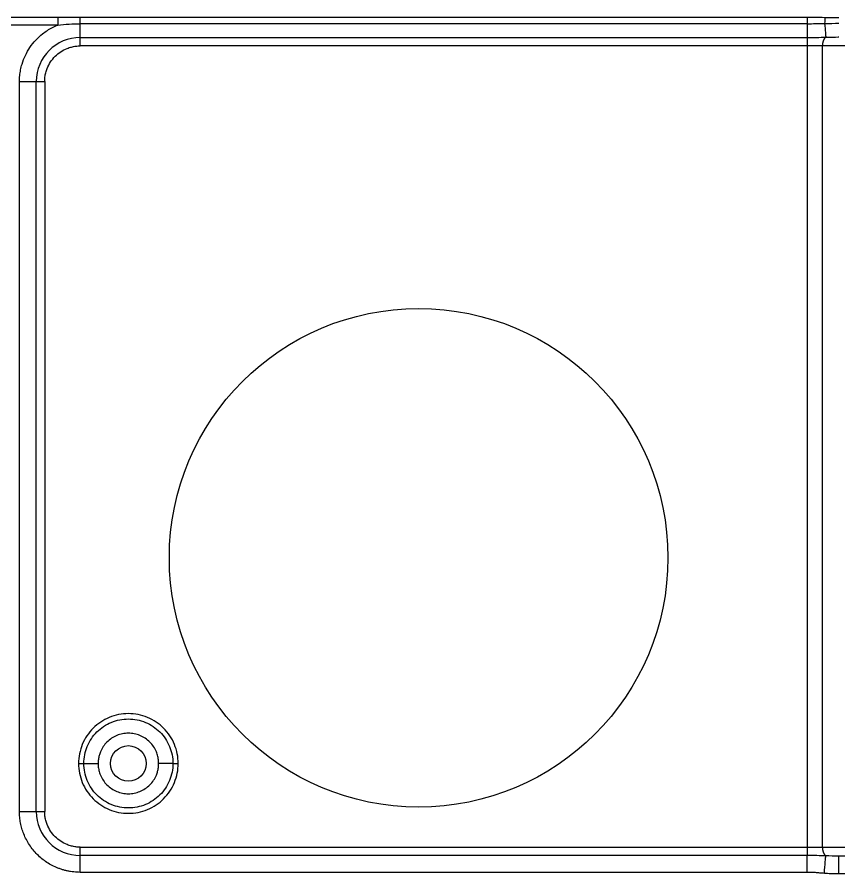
# Model space of a CAD drawing. Header units: millimetres. Extents: x -1 to 1576, y 30 to 633.
# Drawn here: x 1415.82 to 1461.97, y 485.07 to 533.19 of the extents above; entities that cross this region are included whole.
import ezdxf

# ---------------------------------------------------------------- set-up
doc = ezdxf.new("R2010")
doc.units = ezdxf.units.MM

msp = doc.modelspace()

# ---------------------------------------------------------------- linework, layer by layer
at = {"color": 7, "linetype": 'Continuous', "lineweight": 25}
for p, q in [((1404.811, 533.189), (1418.111, 533.189)), ((1419.371, 533.181), (1460.184, 533.181)), ((1418.111, 532.746), (1404.811, 532.746)), ((1460.184, 532.819), (1419.371, 532.819)), ((1419.371, 531.573), (1419.371, 532.819)), ((1419.371, 532.044), (1460.184, 532.044)), ((1460.184, 532.044), (1460.184, 486.102)), ((1461.924, 532.073), (1461.973, 532.077)), ((1511.191, 531.573), (1419.371, 531.573)), ((1461.056, 486.573), (1461.056, 531.573)), ((1415.957, 488.573), (1415.957, 529.573)), ((1415.957, 529.573), (1417.371, 529.573)), ((1416.9, 488.573), (1416.9, 529.573)), ((1417.371, 529.573), (1417.371, 488.573)), ((1415.957, 488.573), (1417.371, 488.573)), ((1419.371, 485.159), (1419.371, 486.573)), ((1419.371, 486.573), (1511.191, 486.573)), ((1460.184, 486.102), (1419.371, 486.102)), ((1468.593, 486.073), (1461.969, 486.073)), ((1460.184, 485.159), (1419.371, 485.159)), ((1468.593, 485.073), (1461.969, 485.073))]:
    msp.add_line(p, q, dxfattribs=at)
msp.add_circle((1438.371, 502.823), 14, dxfattribs=at)
at = {"color": 141}
msp.add_circle((1422.071, 491.273), 1, dxfattribs=at)
at = {"color": 7, "linetype": 'Continuous', "lineweight": 25}
for centre, radius, start, end in [((1419.371, 529.573), 2.471, 90, 180), ((1461.613, 531.65), 0.562, 132.435, 187.8232), ((1419.371, 488.573), 2.471, 180, 270), ((1461.613, 486.497), 0.562, 172.1767, 227.5651)]:
    msp.add_arc(centre, radius, start, end, dxfattribs=at)
for points, knots in [([(1418.111, 533.189), (1418.196, 533.188), (1418.409, 533.188), (1418.736, 533.185), (1419.071, 533.182), (1419.278, 533.181), (1419.371, 533.181)], [0, 0, 0, 0, 0.200515, 0.50786, 0.778848, 1, 1, 1, 1]), ([(1418.111, 533.189), (1418.111, 533.146), (1418.111, 533.082), (1418.111, 532.927), (1418.111, 532.837), (1418.111, 532.746)], [0, 0, 0, 0, 0.5, 0.5, 1, 1, 1, 1]), ([(1460.184, 533.181), (1460.324, 533.181), (1460.655, 533.18), (1460.987, 533.178), (1461.179, 533.177)], [0, 0, 0, 0, 0.420474, 1, 1, 1, 1]), ([(1461.179, 533.177), (1461.298, 533.176), (1461.561, 533.175), (1461.825, 533.175), (1461.969, 533.175)], [0, 0, 0, 0, 0.452244, 1, 1, 1, 1]), ([(1415.957, 529.573), (1415.958, 529.629), (1415.959, 529.739), (1415.972, 529.905), (1415.991, 530.069), (1416.019, 530.232), (1416.056, 530.394), (1416.131, 530.668), (1416.275, 531.045), (1416.535, 531.498), (1416.86, 531.907), (1417.198, 532.218), (1417.519, 532.448), (1417.806, 532.616), (1418.01, 532.703), (1418.111, 532.746)], [0, 0, 0, 0, 0.040883, 0.08158, 0.122187, 0.162802, 0.203521, 0.244441, 0.372171, 0.500035, 0.627766, 0.75563, 0.837187, 0.918385, 1, 1, 1, 1]), ([(1460.184, 532.819), (1460.184, 532.645), (1460.184, 532.479), (1460.184, 532.208), (1460.184, 532.103), (1460.184, 532.044)], [0, 0, 0, 0, 0.5, 0.5, 1, 1, 1, 1]), ([(1461.17, 532.835), (1461.186, 532.642), (1461.201, 532.462), (1461.223, 532.19), (1461.231, 532.097), (1461.233, 532.064)], [0, 0, 0, 0, 0.5, 0.5, 1, 1, 1, 1]), ([(1417.371, 529.573), (1417.372, 529.615), (1417.373, 529.699), (1417.385, 529.824), (1417.405, 529.948), (1417.432, 530.07), (1417.467, 530.191), (1417.542, 530.398), (1417.687, 530.679), (1417.947, 530.997), (1418.265, 531.257), (1418.583, 531.421), (1418.872, 531.515), (1419.12, 531.564), (1419.287, 531.57), (1419.371, 531.573)], [0, 0, 0, 0, 0.0402761, 0.0802426, 0.1200582, 0.159883, 0.1998773, 0.2401994, 0.3700431, 0.5000574, 0.6299012, 0.7599156, 0.8401208, 0.919721, 1, 1, 1, 1]), ([(1424.871, 491.273), (1424.871, 491.64), (1424.798, 492.006), (1424.517, 492.684), (1424.31, 492.994), (1423.792, 493.512), (1423.481, 493.72), (1422.804, 494), (1422.438, 494.073), (1421.704, 494.073), (1421.338, 494), (1420.661, 493.719), (1420.35, 493.512), (1419.832, 492.994), (1419.625, 492.683), (1419.344, 492.006), (1419.271, 491.64), (1419.271, 491.273)], [0, 0, 0, 0, 0.125, 0.125, 0.25, 0.25, 0.375, 0.375, 0.5, 0.5, 0.625, 0.625, 0.75, 0.75, 0.875, 0.875, 1, 1, 1, 1]), ([(1419.571, 491.273), (1419.571, 491.601), (1419.636, 491.928), (1419.887, 492.533), (1420.072, 492.81), (1420.534, 493.272), (1420.811, 493.457), (1421.416, 493.708), (1421.743, 493.773), (1422.399, 493.773), (1422.726, 493.708), (1423.331, 493.457), (1423.608, 493.272), (1424.07, 492.81), (1424.255, 492.533), (1424.506, 491.928), (1424.571, 491.601), (1424.571, 491.273)], [0, 0, 0, 0, 0.125, 0.125, 0.25, 0.25, 0.375, 0.375, 0.5, 0.5, 0.625, 0.625, 0.75, 0.75, 0.875, 0.875, 1, 1, 1, 1]), ([(1423.771, 491.273), (1423.77, 491.318), (1423.768, 491.407), (1423.752, 491.54), (1423.726, 491.67), (1423.69, 491.799), (1423.62, 491.987), (1423.494, 492.224), (1423.281, 492.483), (1423.022, 492.696), (1422.726, 492.853), (1422.405, 492.952), (1422.071, 492.984), (1421.737, 492.952), (1421.416, 492.853), (1421.12, 492.696), (1420.861, 492.483), (1420.648, 492.224), (1420.508, 491.961), (1420.424, 491.715), (1420.379, 491.496), (1420.374, 491.348), (1420.371, 491.273)], [0, 0, 0, 0, 0.025179, 0.05013, 0.075011, 0.099978, 0.125186, 0.187587, 0.250092, 0.312501, 0.375011, 0.437474, 0.50004, 0.562505, 0.625066, 0.687464, 0.749971, 0.812374, 0.874873, 0.916678, 0.958145, 1, 1, 1, 1]), ([(1419.271, 491.273), (1419.271, 490.906), (1419.344, 490.54), (1419.625, 489.863), (1419.832, 489.553), (1420.351, 489.035), (1420.661, 488.827), (1421.338, 488.546), (1421.704, 488.473), (1422.438, 488.473), (1422.804, 488.546), (1423.481, 488.826), (1423.792, 489.034), (1424.31, 489.552), (1424.517, 489.863), (1424.798, 490.54), (1424.871, 490.906), (1424.871, 491.273)], [0, 0, 0, 0, 0.125, 0.125, 0.25, 0.25, 0.375, 0.375, 0.5, 0.5, 0.625, 0.625, 0.75, 0.75, 0.875, 0.875, 1, 1, 1, 1]), ([(1419.271, 491.273), (1419.35, 491.273), (1419.428, 491.273), (1419.539, 491.273), (1419.571, 491.273), (1419.571, 491.273)], [0, 0, 0, 0, 0.5, 0.5, 1, 1, 1, 1]), ([(1424.571, 491.273), (1424.571, 490.945), (1424.506, 490.618), (1424.255, 490.013), (1424.07, 489.737), (1423.608, 489.274), (1423.331, 489.089), (1422.726, 488.838), (1422.399, 488.773), (1421.743, 488.773), (1421.416, 488.838), (1420.811, 489.089), (1420.534, 489.274), (1420.072, 489.737), (1419.887, 490.013), (1419.636, 490.618), (1419.571, 490.945), (1419.571, 491.273)], [0, 0, 0, 0, 0.125, 0.125, 0.25, 0.25, 0.375, 0.375, 0.5, 0.5, 0.625, 0.625, 0.75, 0.75, 0.875, 0.875, 1, 1, 1, 1]), ([(1419.571, 491.273), (1419.571, 491.273), (1419.657, 491.273), (1419.954, 491.273), (1420.162, 491.273), (1420.371, 491.273)], [0, 0, 0, 0, 0.5, 0.5, 1, 1, 1, 1]), ([(1420.371, 491.273), (1420.372, 491.228), (1420.374, 491.139), (1420.39, 491.007), (1420.416, 490.877), (1420.452, 490.748), (1420.522, 490.56), (1420.648, 490.322), (1420.861, 490.064), (1421.12, 489.85), (1421.416, 489.693), (1421.737, 489.594), (1422.071, 489.562), (1422.405, 489.594), (1422.726, 489.693), (1423.022, 489.85), (1423.281, 490.063), (1423.494, 490.322), (1423.634, 490.586), (1423.718, 490.831), (1423.763, 491.05), (1423.768, 491.199), (1423.771, 491.273)], [0, 0, 0, 0, 0.025108, 0.050018, 0.074887, 0.09987, 0.125122, 0.187514, 0.250079, 0.312484, 0.374988, 0.437452, 0.500017, 0.562482, 0.625047, 0.687453, 0.749962, 0.812367, 0.874868, 0.916676, 0.958145, 1, 1, 1, 1]), ([(1424.571, 491.273), (1424.571, 491.273), (1424.485, 491.273), (1424.188, 491.273), (1423.98, 491.273), (1423.771, 491.273)], [0, 0, 0, 0, 0.5, 0.5, 1, 1, 1, 1]), ([(1424.571, 491.273), (1424.571, 491.273), (1424.603, 491.273), (1424.714, 491.273), (1424.792, 491.273), (1424.871, 491.273)], [0, 0, 0, 0, 0.5, 0.5, 1, 1, 1, 1]), ([(1419.371, 485.159), (1419.309, 485.16), (1419.186, 485.162), (1419.003, 485.177), (1418.821, 485.201), (1418.641, 485.236), (1418.463, 485.28), (1418.287, 485.334), (1417.954, 485.455), (1417.483, 485.698), (1416.941, 486.142), (1416.496, 486.685), (1416.232, 487.197), (1416.087, 487.619), (1416.012, 487.932), (1415.965, 488.251), (1415.96, 488.465), (1415.957, 488.573)], [0, 0, 0, 0, 0.034552, 0.068858, 0.103016, 0.137128, 0.171294, 0.205615, 0.240191, 0.37006, 0.500029, 0.629897, 0.759866, 0.820152, 0.879909, 0.939678, 1, 1, 1, 1]), ([(1419.371, 486.573), (1419.329, 486.574), (1419.245, 486.575), (1419.12, 486.587), (1418.996, 486.607), (1418.874, 486.634), (1418.753, 486.669), (1418.546, 486.744), (1418.265, 486.889), (1417.947, 487.149), (1417.687, 487.467), (1417.523, 487.785), (1417.429, 488.074), (1417.38, 488.322), (1417.374, 488.489), (1417.371, 488.573)], [0, 0, 0, 0, 0.040276, 0.080243, 0.120058, 0.159883, 0.199877, 0.240199, 0.370043, 0.500057, 0.629901, 0.759916, 0.840121, 0.919721, 1, 1, 1, 1]), ([(1460.184, 485.159), (1460.184, 485.364), (1460.184, 485.569), (1460.184, 485.904), (1460.184, 486.033), (1460.184, 486.102)], [0, 0, 0, 0, 0.5, 0.5, 1, 1, 1, 1]), ([(1461.153, 485.099), (1461.172, 485.332), (1461.191, 485.564), (1461.22, 485.92), (1461.23, 486.043), (1461.233, 486.082)], [0, 0, 0, 0, 0.5, 0.5, 1, 1, 1, 1]), ([(1461.969, 485.073), (1461.969, 485.204), (1461.969, 485.335), (1461.969, 485.577), (1461.969, 485.687), (1461.969, 485.873), (1461.969, 485.947), (1461.969, 486.047), (1461.969, 486.073), (1461.969, 486.073)], [0, 0, 0, 0, 0.25, 0.25, 0.5, 0.5, 0.75, 0.75, 1, 1, 1, 1]), ([(1461.153, 485.099), (1461.068, 485.106), (1460.902, 485.121), (1460.655, 485.142), (1460.416, 485.156), (1460.259, 485.158), (1460.184, 485.159)], [0, 0, 0, 0, 0.26275, 0.514851, 0.767475, 1, 1, 1, 1]), ([(1461.969, 485.073), (1461.817, 485.074), (1461.545, 485.074), (1461.273, 485.091), (1461.153, 485.099)], [0, 0, 0, 0, 0.556213, 1, 1, 1, 1])]:
    msp.add_open_spline(points, degree=3, knots=knots, dxfattribs=at)
for points in [[(1419.371, 532.819), (1419.371, 532.973), (1419.371, 533.111), (1419.371, 533.181)], [(1460.184, 533.181), (1460.184, 533.111), (1460.184, 532.973), (1460.184, 532.819)], [(1461.179, 533.177), (1461.175, 533.111), (1461.172, 532.981), (1461.17, 532.835)], [(1418.111, 532.746), (1418.528, 532.796), (1418.949, 532.819), (1419.371, 532.819)], [(1460.184, 532.819), (1460.506, 532.819), (1460.831, 532.828), (1461.17, 532.835)], [(1461.17, 532.835), (1461.44, 532.841), (1461.705, 532.841), (1461.969, 532.841)], [(1460.184, 532.044), (1460.546, 532.044), (1460.907, 532.055), (1461.233, 532.064)], [(1461.233, 532.064), (1461.468, 532.072), (1461.715, 532.073), (1461.969, 532.073)], [(1461.233, 486.082), (1460.907, 486.091), (1460.547, 486.102), (1460.184, 486.102)], [(1461.969, 486.073), (1461.715, 486.073), (1461.468, 486.074), (1461.233, 486.082)]]:
    msp.add_open_spline(points, degree=3, dxfattribs=at)

doc.saveas('drawing.dxf')
